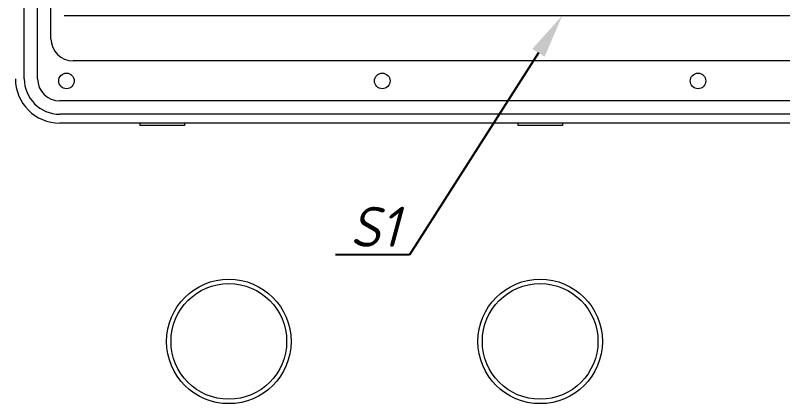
# Model space of a CAD drawing. Extents: x -319 to 3117, y -991 to 292.
# Drawn here: x 1763.8 to 1936.3, y -224.7 to -137.3 of the extents above; entities that cross this region are included whole.
import ezdxf
from ezdxf import colors
from ezdxf.entities.mleader import LeaderData, LeaderLine
from ezdxf.math import Vec2, Vec3

# ---------------------------------------------------------------- set-up
doc = ezdxf.new("R2010")
doc.units = 0
doc.layers.get('0').update_dxf_attribs({"lineweight": 15})
doc.styles.get("Standard").update_dxf_attribs({"font": 'GOST_Common Italic_0.ttf'})

msp = doc.modelspace()

# ---------------------------------------------------------------- linework, layer by layer
at = {"color": 0, "lineweight": 15}
for p, q in [((1765.768, -151.568), (1765.768, -76.568)), ((1768.768, -151.568), (1768.768, -76.568)), ((1771.768, -142.568), (1771.768, -87.568)), ((1774.768, -137.318), (1778.018, -137.318)), ((1778.018, -137.318), (1788.018, -137.318)), ((1788.018, -137.318), (1798.018, -137.318)), ((1789.711, -137.318), (1792.961, -137.318)), ((1798.018, -137.318), (1975.518, -137.318)), ((1986.768, -147.568), (1776.768, -147.568)), ((1989.768, -156.568), (1773.768, -156.568)), ((1989.768, -159.568), (1773.768, -159.568)), ((1989.768, -161.568), (1773.768, -161.568)), ((1791.768, -161.568), (1791.768, -161.641)), ((1791.768, -161.641), (1791.768, -162.068)), ((1801.768, -162.068), (1791.768, -162.068)), ((1801.768, -161.568), (1801.768, -161.641)), ((1801.768, -161.641), (1801.768, -162.068)), ((1876.768, -161.568), (1876.768, -161.641)), ((1876.768, -161.641), (1876.768, -162.068)), ((1886.768, -162.068), (1876.768, -162.068)), ((1886.768, -161.568), (1886.768, -161.641)), ((1886.768, -161.641), (1886.768, -162.068))]:
    msp.add_line(p, q, dxfattribs=at)
for centre in [(1775.268, -152.068), (1846.268, -152.068), (1917.268, -152.068)]:
    msp.add_circle(centre, 1.75, dxfattribs=at)
at = {"lineweight": 15}
for centre, radius in [((1811.768, -210.658), 14), ((1881.768, -210.658), 14), ((1811.768, -210.658), 13), ((1881.768, -210.658), 13)]:
    msp.add_circle(centre, radius, dxfattribs=at)
at = {"color": 0, "lineweight": 15}
for centre, radius in [((1776.768, -142.568), 5), ((1773.768, -151.568), 10), ((1773.768, -151.568), 8), ((1773.768, -151.568), 5)]:
    msp.add_arc(centre, radius, 180, 270, dxfattribs=at)

# ---------------------------------------------------------------- leaders
at = {"lineweight": 15}
ml = msp.add_multileader_mtext('Standard', dxfattribs=at)
ml.set_content('S1', color=256)
ml.set_leader_properties()
ml.build(insert=Vec2(0, 0))
ml.multileader.update_dxf_attribs({"text_right_attachment_type": 6, "dogleg_length": 0.36, "arrow_head_size": 10})
ctx = ml.context
ctx.base_point, ctx.char_height, ctx.arrow_head_size, ctx.plane_origin = Vec3(1835.913, -184.875), 9, 10, Vec3(1770.039, -192.193)
ctx.right_attachment, ctx.text_align_type = 6, 2
notes = []
notes.append((ctx, [(0, (1, 1, 0), (1852.416, -191.175), (-1, 0), 0.36, [(0, [(1886.768, -137.318)], 0, [])])]))
ctx.mtext.insert, ctx.mtext.alignment, ctx.mtext.flow_direction = Vec3(1850.056, -180.375), 3, 5
for ctx, leaders in notes:
    for number, flags, end, landing, length, lines in leaders:
        leader = LeaderData()
        leader.index, (leader.has_last_leader_line, leader.has_dogleg_vector, leader.attachment_direction) = number, flags
        leader.last_leader_point, leader.dogleg_vector, leader.dogleg_length = Vec3(end), Vec3(landing), length
        for number, points, colour, breaks in lines:
            line = LeaderLine()
            line.index, line.vertices, line.color, line.breaks = number, Vec3.list(points), colors.encode_raw_color(colour), breaks
            leader.lines.append(line)
        ctx.leaders.append(leader)

doc.saveas('drawing.dxf')
